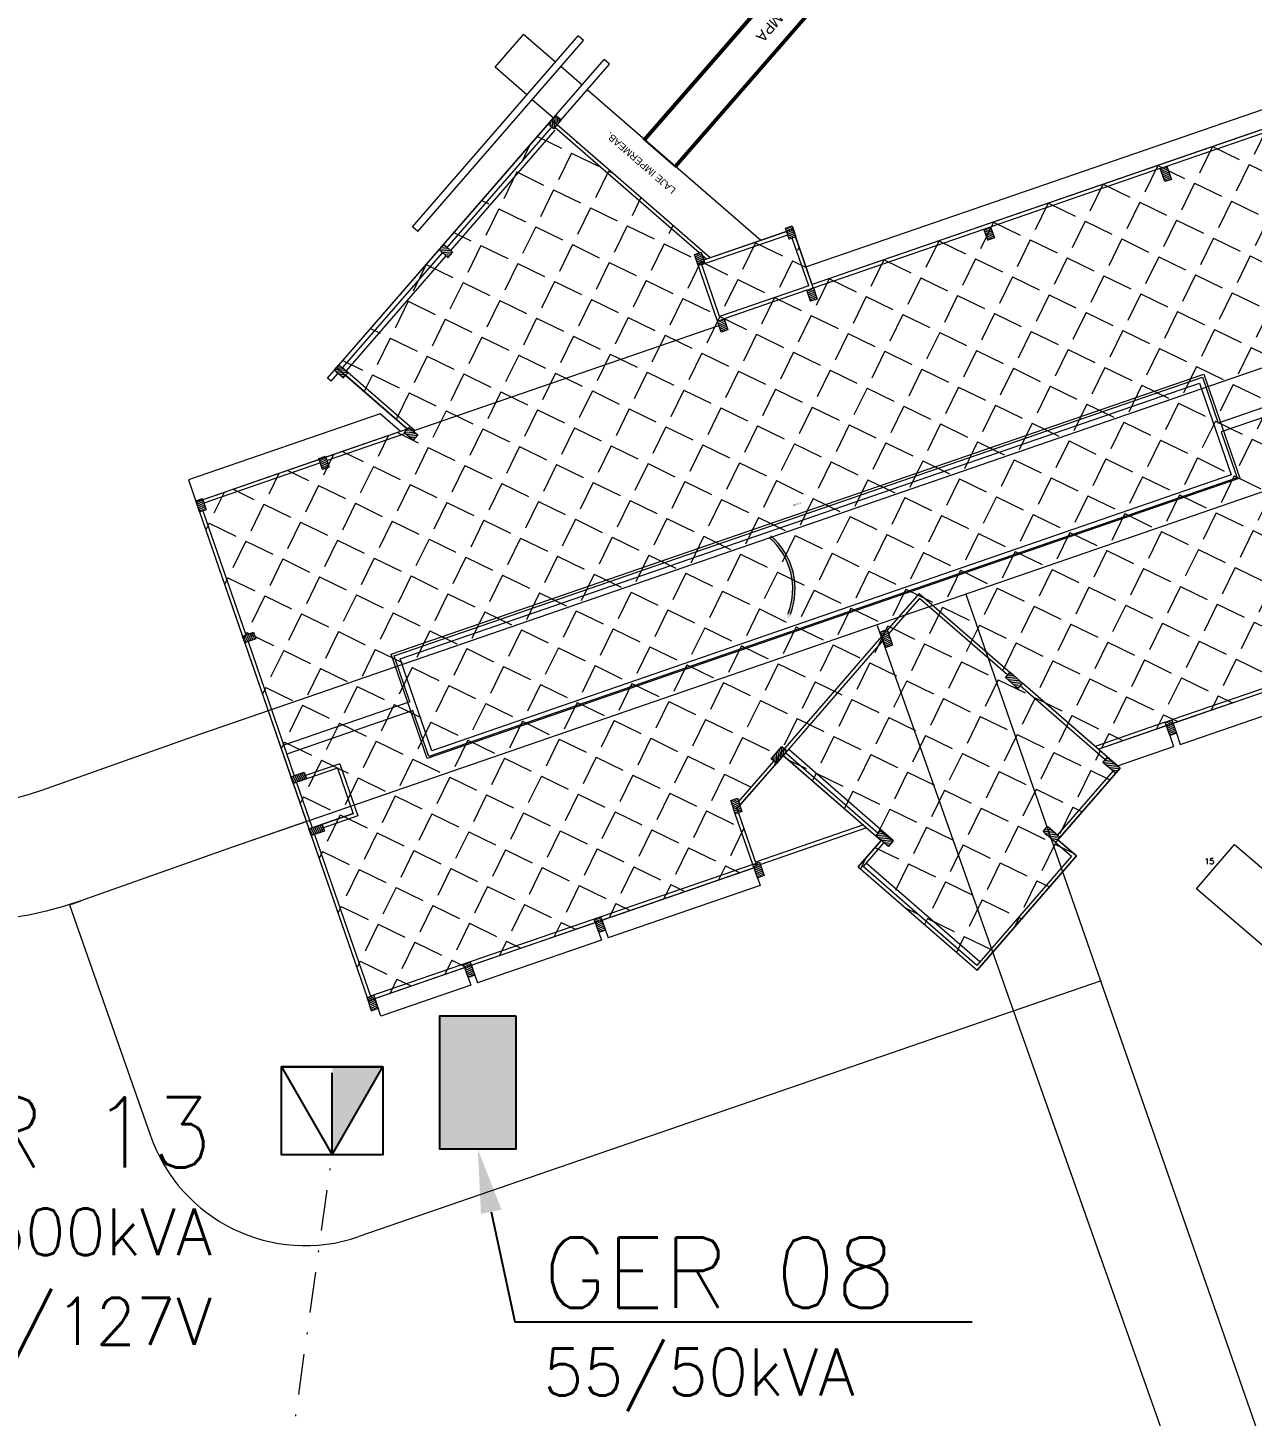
# Model space of a CAD drawing. Header units: millimetres. Extents: x 997 to 4249, y 599 to 1440.
# Drawn here: x 1740.1 to 1816.7, y 1199.7 to 1286.6 of the extents above; entities that cross this region are included whole.
import ezdxf
from ezdxf import colors
from ezdxf.entities.mleader import LeaderData, LeaderLine
from ezdxf.enums import TextEntityAlignment as Align
from ezdxf.math import Vec2, Vec3

# ---------------------------------------------------------------- set-up
doc = ezdxf.new("R2010")
doc.units = ezdxf.units.MM
doc.linetypes.add('DASHDOT', pattern=[25.4, 12.7, -6.35, 0, -6.35])
for name, color, linetype in [('BT', 5, 'Continuous'), ('cercas existentes', 18, 'Continuous'), ('POSTES', 1, 'Continuous'), ('taludes', 9, 'Continuous')]:
    doc.layers.add(name, color=color, linetype=linetype)
doc.styles.add('1mm', font='romans.shx', dxfattribs={"height": 2})
doc.styles.add('REGUA60', font='')
doc.styles.get('REGUA60').set_extended_font_data('Swis721 LtEx BT')
pattern_1 = [(4.027103898518793, (881.1920645802352, 1795.369617163243), (-0.007725120244686738, 0.109728403422876), [])]

# ---------------------------------------------------------------- blocks, each defined once
blk = doc.blocks.new('TRAFO PARTICULAR CABINE')
at = {"layer": 'BT'}
h = blk.add_hatch(color=256, dxfattribs=at)
h.dxf.hatch_style = 1
h.paths.add_polyline_path([(4076.905494579697, 1084.518799895261), (4074.739590444084, 1084.519285450872), (4074.739590444084, 1080.769285356639)])
blk.add_line((4074.739590444084, 1080.769285356639), (4074.739590444084, 1084.263279570306), dxfattribs=at)
blk.add_lwpolyline([(4072.575367669586, 1084.519770629552), (4076.905494579697, 1084.518799895261), (4076.905494579697, 1080.769285356639), (4072.575367669586, 1080.769285356639)], close=True, dxfattribs=at)
at = {"layer": 'POSTES', "color": 5}
blk.add_lwpolyline([(4076.905494579697, 1084.518799895261), (4072.575367669586, 1084.519770629552), (4074.739590444084, 1080.769285356639)], close=True, dxfattribs=at)
blk = doc.blocks.new('Gerador')
at = {"layer": 'BT'}
h = blk.add_hatch(color=256, dxfattribs=at)
h.dxf.hatch_style = 1
h.paths.add_polyline_path([(3791.269923153213, 1209.68226696222), (3795.826418818245, 1209.68226696222), (3795.826418818245, 1207.090902786629), (3791.269923153213, 1207.090902786629)])
blk.add_lwpolyline([(3791.269923153213, 1209.68226696222), (3795.826418818245, 1209.68226696222), (3795.826418818245, 1207.090902786629), (3791.269923153213, 1207.090902786629)], close=True, dxfattribs=at)
blk = doc.blocks.new('gtfoods1')
at = {"layer": 'taludes', "lineweight": 5}
h = blk.add_hatch(dxfattribs=at)
h.set_pattern_fill('ANGLE', color=256, scale=0.25, angle=-115.9728961013111)
h.set_pattern_definition([(244.0271038986889, (888.9692481767415, 584.5949289330752), (2.302492209445666, -1.121652495154565), [1.862666666666664, -0.6984999999999993]), (334.0271038986889, (888.9692481767415, 584.5949289330752), (1.121652495154565, 2.302492209445666), [1.862666666666666, -0.6984999999999998])])
h.paths.add_polyline_path([(-163.0706711881055, 564.7823573163269), (-138.7427346908753, 573.1720125619381), (-140.0162976922718, 576.8650319907638), (-139.8275816555049, 577.0111929838772), (-137.1028372747353, 580.1268099584922), (-130.9892276811299, 574.8174055988679), (-132.4317719458647, 573.1563619377107), (-124.9841288635212, 566.6884074429208), (-118.7730227154354, 573.8402978550725), (-119.9374682795426, 574.8515682445145), (-116.0382384859201, 579.3414068514812), (-117.4139868359498, 580.527377097017), (-81.54245963043263, 592.8979185287631), (-92.39938861865744, 624.3709529798152), (-135.3081665625816, 609.5735720431085), (-136.491738088306, 613.0455197864949), (-141.6800370249528, 611.2547589575565), (-151.2549580183784, 619.5701619101305), (-151.5990401343413, 619.8689822810738), (-165.0529214512326, 604.3836500549646), (-160.6066797530023, 600.5389029549701), (-173.8319842766277, 595.9780662607413)])
h = blk.add_hatch(dxfattribs=at)
h.set_pattern_fill('ANSI31', color=256, scale=0.6000000000130981, angle=49.16313329476347, style=0)
h.set_pattern_definition([(94.16313329476334, (-878.0900012611778, 1114.695693849584), (-0.1097097535125131, -0.007985611106978962), [])])
h.paths.add_polyline_path([(-150.9920487822108, 619.8743492709755), (-151.3249415439577, 620.1620685945968), (-151.804473749994, 619.6072473250197), (-151.4715809882471, 619.3195280013979)])
h = blk.add_hatch(dxfattribs=at)
h.set_pattern_fill('ANSI31', color=256, scale=0.6000000000130981, angle=109.0271038986889, style=0)
h.set_pattern_definition([(154.0271038986889, (1355.559051850946, 1133.23614532642), (-0.04817405133195638, -0.0988901450034043), [])])
h.paths.add_polyline_path([(-113.5387513701576, 616.8481892410409), (-113.1227910081643, 616.9916360160428), (-112.8358974581604, 616.1597152920549), (-113.251857820155, 616.0162685170535)])
h = blk.add_hatch(dxfattribs=at)
h.set_pattern_fill('ANSI31', color=256, scale=0.6000000000130981, angle=109.0271038986889, style=0)
h.set_pattern_definition([(154.0271038986889, (-929.5451673906309, 232.8590952193097), (-0.04817405133195638, -0.0988901450034043), [])])
h.paths.add_polyline_path([(-136.5629881421228, 613.2521274162405), (-136.9789485041163, 613.1086806412386), (-136.7398705457808, 612.4154133712486), (-136.3239101837862, 612.5588601462505)])
h = blk.add_hatch(dxfattribs=at)
h.set_pattern_fill('ANSI31', color=256, scale=0.6000000000130981, angle=109.0271038986889, style=0)
h.set_pattern_definition([(154.0271038986889, (-917.1279198495108, 232.7972642815732), (-0.04817405133195638, -0.0988901450034043), [])])
h.paths.add_polyline_path([(-124.145740601004, 613.1902964785036), (-124.5617009629973, 613.0468497035017), (-124.3226230046607, 612.3535824335122), (-123.9066626426675, 612.4970292085131)])
h = blk.add_hatch(dxfattribs=at)
h.set_pattern_fill('ANSI31', color=256, scale=0.6000000000130981, angle=-40.97289610133623, style=0)
h.set_pattern_definition([(4.027103898663798, (338.4655721425329, 1337.191740162998), (-0.007725120244964225, 0.1097284034228565), [])])
h.paths.add_polyline_path([(-158.3457961043184, 612.0836780543232), (-158.634304957272, 611.7514693220837), (-158.0806237368724, 611.2706212338276), (-157.79211488392, 611.602829966067)])
h = blk.add_hatch(dxfattribs=at)
h.set_pattern_fill('ANSI31', color=256, scale=0.6000000000130981, angle=109.0271038986889, style=0)
h.set_pattern_definition([(154.0271038986889, (-935.2285327700813, 231.2094337831202), (-0.04817405133195638, -0.0988901450034043), [])])
h.paths.add_polyline_path([(-142.2463535215745, 611.6024659800496), (-142.6623138835691, 611.4590192050478), (-142.4232359252339, 610.7657519350582), (-142.0072755632393, 610.9091987100596)])
h = blk.add_hatch(dxfattribs=at)
h.set_pattern_fill('ANSI31', color=256, scale=0.6000000000130981, angle=109.0271038986889, style=0)
h.set_pattern_definition([(154.0271038986889, (-928.2063308239503, 228.9767985073663), (-0.04817405133195638, -0.0988901450034043), [])])
h.paths.add_polyline_path([(-135.224151575442, 609.3698307042969), (-135.6401119374354, 609.2263839292946), (-135.4010339791002, 608.533116659305), (-134.9850736171068, 608.6765634343069)])
h = blk.add_hatch(dxfattribs=at)
h.set_pattern_fill('ANSI31', color=256, scale=0.6000000000130981, angle=109.0271038986889, style=0)
h.set_pattern_definition([(154.0271038986889, (-933.7940650200671, 227.0498301631806), (-0.04817405133195638, -0.0988901450034043), [])])
h.paths.add_polyline_path([(-140.8118857715604, 607.4428623601102), (-141.2278461335538, 607.2994155851084), (-140.9887681752186, 606.6061483151188), (-140.5728078132238, 606.7495950901198)])
h = blk.add_hatch(dxfattribs=at)
h.set_pattern_fill('ANSI31', color=256, scale=0.6000000000130981, angle=-40.97289610133623, style=0)
h.set_pattern_definition([(4.027103898663798, (331.9027012220959, 1329.657816529759), (-0.007725120244964225, 0.1097284034228565), [])])
h.paths.add_polyline_path([(-164.9086670247552, 604.5497544210843), (-165.1971758777088, 604.2175456888449), (-164.6434946573106, 603.7366976005892), (-164.3549858043571, 604.0689063328282)])
h = blk.add_hatch(dxfattribs=at)
h.set_pattern_fill('ANSI31', color=256, scale=0.6000000000130981, angle=319.4299263239163, style=0)
h.set_pattern_definition([(4.42992632391644, (985.4758998434913, 1049.020095131804), (-0.008496377025379021, 0.1096713799401234), [])])
h.paths.add_polyline_path([(-159.9677857170484, 600.172125636775), (-160.2539518396395, 599.8378967477038), (-160.8109999880928, 600.314840285354), (-160.5248338655017, 600.6490691744261)])
h = blk.add_hatch(dxfattribs=at)
h.set_pattern_fill('ANSI31', color=256, scale=0.6000000000130981, angle=109.0271038986889, style=0)
h.set_pattern_definition([(154.0271038986889, (-958.7239560489029, 218.4525867814248), (-0.04817405133195638, -0.0988901450034043), [])])
h.paths.add_polyline_path([(-165.9186592040542, 598.0089049333628), (-165.5026988420609, 598.1523517083642), (-165.7417768003961, 598.8456189783537), (-166.1577371623907, 598.7021722033523)])
h = blk.add_hatch(dxfattribs=at)
h.set_pattern_fill('ANSI31', color=256, scale=0.6000000000130981, angle=109.0271038986889, style=0)
h.set_pattern_definition([(154.0271038986889, (-966.419222745792, 215.7988214438969), (-0.04817405133195638, -0.0988901450034043), [])])
h.paths.add_polyline_path([(-173.6139259009433, 595.3551395958348), (-173.1979655389484, 595.4985863708362), (-173.437043497285, 596.1918536408257), (-173.8530038592785, 596.0484068658243)])
h = blk.add_hatch(color=256, dxfattribs=at)
h.dxf.hatch_style = 1
edge = h.paths.add_edge_path()
edge.add_line((-136.8050524826763, 589.0076081819807), (-136.9028816303155, 589.0429744202579))
edge.add_line((-136.9028816303157, 589.0429744202575), (-136.8421491993472, 588.7075314320741))
edge.add_line((-136.8421491993486, 588.7075314320741), (-136.5719531323161, 588.9153883825311))
edge.add_line((-136.5719531323148, 588.9153883825311), (-136.668204214094, 588.9548477564999))
edge.add_arc((-140.7900952517666, 590.5439999407845), 4.41762270811585, -21.08362599816953, 48.86387045255545)
edge.add_line((-137.8839608423527, 593.871126807268), (-137.9847765931697, 593.7644428810827))
edge.add_arc((-140.7900952517666, 590.5439999407845), 4.270956041449463, -21.083625998166724, 48.94097038987309, ccw=False)
h = blk.add_hatch(dxfattribs=at)
h.set_pattern_fill('ANSI31', color=256, scale=0.6000000000130981, angle=-70.97289610131114, style=0)
h.set_pattern_definition([(334.0271038986889, (1355.437486236093, 1133.588655706378), (0.04817405133195638, 0.0988901450034043), [])])
h.paths.add_polyline_path([(-130.2807663481954, 587.0274278029347), (-130.6967267101888, 586.8839810279333), (-131.0314358518599, 587.854555205919), (-130.6154754898666, 587.9980019809204)])
h = blk.add_hatch(dxfattribs=at)
h.set_pattern_fill('ANSI31', color=256, scale=0.6000000000130981, angle=19.02710389868886, style=0)
h.set_pattern_definition([(64.02710389868889, (-550.492570919519, 1380.395843016798), (-0.0988901450034043, 0.04817405133195638), [])])
h.paths.add_polyline_path([(-170.9362527675803, 587.5905461719485), (-170.7928059925798, 587.1745858099544), (-170.0995387225908, 587.4136637682905), (-170.2429854975915, 587.8296241302837)])
h = blk.add_hatch(dxfattribs=at)
h.set_pattern_fill('ANSI31', color=256, scale=0.6000000000130981, angle=-40.97289610149233, style=0)
h.set_pattern_definition([(4.02710389850767, (883.0250328276929, 1799.126441216162), (-0.007725120244665366, 0.1097284034228775), [])])
h.paths.add_polyline_path([(-122.1472942185956, 584.6535107985055), (-122.4358030715505, 584.3213020662674), (-123.2109567801062, 584.9944893898278), (-122.9224479271513, 585.3266981220659)])
h = blk.add_hatch(dxfattribs=at)
h.set_pattern_fill('ANSI31', color=256, scale=0.6000000000130981, angle=-70.97289610131114, style=0)
h.set_pattern_definition([(334.0271038986889, (680.0180971161144, 961.8340843703982), (0.04817405133195638, 0.0988901450034043), [])])
h.paths.add_polyline_path([(-112.5242139745653, 581.5151722214705), (-112.9401743365586, 581.3717254464691), (-113.2270678865611, 582.2036461704565), (-112.8111075245679, 582.3470929454584)])
h = blk.add_hatch(dxfattribs=at)
h.set_pattern_fill('ANSI31', color=256, scale=0.6000000000130981, angle=-130.972896101356, style=0)
h.set_pattern_definition([(274.0271038986439, (1088.317645385526, -435.9260412605681), (0.1097284034228591, 0.007725120244926356), [])])
h.paths.add_polyline_path([(-137.5325496569931, 579.6320098708156), (-137.8647583892309, 579.9205187237694), (-137.191571065674, 580.6956724323263), (-136.8593623334334, 580.407163579373)])
h = blk.add_hatch(dxfattribs=at)
h.set_pattern_fill('ANSI31', color=256, scale=0.6000000000130981, angle=-40.97289610148124, style=0)
h.set_pattern_definition(pattern_1)
h.paths.add_polyline_path([(-116.0534791378127, 579.3546426956023), (-116.3419879907663, 579.0224339633637), (-117.1171416993236, 579.695621286924), (-116.8286328463698, 580.0278300191626)])
h = blk.add_hatch(dxfattribs=at)
h.set_pattern_fill('ANSI31', color=256, scale=0.6000000000130981, angle=-40.97289610148124, style=0)
h.set_pattern_definition(pattern_1)
h.paths.add_polyline_path([(-116.0534791378127, 579.3546426956023), (-116.3419879907663, 579.0224339633637), (-117.1171416993236, 579.695621286924), (-116.8286328463698, 580.0278300191626)])
h = blk.add_hatch(dxfattribs=at)
h.set_pattern_fill('ANSI31', color=256, scale=0.6000000000130981, angle=19.02710389868886, style=0)
h.set_pattern_definition([(64.02710389868889, (-547.386954121655, 1371.61525648376), (-0.0988901450034043, 0.04817405133195638), [])])
h.paths.add_polyline_path([(-167.0680419727287, 579.0729453930799), (-166.9245951977266, 578.6569850310857), (-167.7565159217147, 578.3700914810825), (-167.8999626967166, 578.7860518430766)])
h = blk.add_hatch(dxfattribs=at)
h.set_pattern_fill('ANSI31', color=256, scale=0.6000000000130981, angle=-70.97289610131114, style=0)
h.set_pattern_definition([(334.0271038986889, (985.4758998434913, 1049.020095131804), (0.04817405133195638, 0.0988901450034043), [])])
h.paths.add_polyline_path([(-139.6956270173694, 576.6285569919191), (-140.1115873793642, 576.4851102169182), (-140.3984809293668, 577.3170309409061), (-139.9825205673733, 577.4604777159075)])
h = blk.add_hatch(dxfattribs=at)
h.set_pattern_fill('ANSI31', color=256, scale=0.6000000000130981, angle=19.02710389868886, style=0)
h.set_pattern_definition([(64.02710389868889, (-546.2632877174774, 1368.356900314807), (-0.0988901450034043, 0.04817405133195638), [])])
h.paths.add_polyline_path([(-165.9443755685506, 575.8145892241273), (-165.8009287935488, 575.3986288621331), (-166.6328495175369, 575.1117353121308), (-166.7762962925374, 575.5276956741241)])
h = blk.add_hatch(dxfattribs=at)
h.set_pattern_fill('ANSI31', color=256, scale=0.6000000000130981, angle=-40.97289610148124, style=0)
h.set_pattern_definition([(4.027103898518793, (866.9954230274702, 1790.784128263914), (-0.007725120244686738, 0.109728403422876), [])])
h.paths.add_polyline_path([(-130.2501206905772, 574.7691537962733), (-130.5386295435324, 574.4369450640347), (-131.3137832520881, 575.1101323875951), (-131.0252743991332, 575.4423411198331)])
h = blk.add_hatch(dxfattribs=at)
h.set_pattern_fill('ANSI31', color=256, scale=0.6000000000130981, angle=-40.97289610148124, style=0)
h.set_pattern_definition([(4.027103898518793, (877.4428198237952, 1791.03586191372), (-0.007725120244686738, 0.109728403422876), [])])
h.paths.add_polyline_path([(-119.8027238942527, 575.0208874460786), (-120.0912327472076, 574.688678713841), (-120.8663864557636, 575.3618660374004), (-120.5778776028098, 575.694074769639)])
h = blk.add_hatch(dxfattribs=at)
h.set_pattern_fill('ANSI31', color=256, scale=0.6000000000130981, angle=-70.97289610131114, style=0)
h.set_pattern_definition([(334.0271038986889, (654.228554672492, 952.9403843203054), (0.04817405133195638, 0.0988901450034043), [])])
h.paths.add_polyline_path([(-138.3137564181889, 572.6214721713782), (-138.7297167801823, 572.4780253963763), (-139.016610330186, 573.3099461203642), (-138.6006499681914, 573.4533928953656)])
h = blk.add_hatch(dxfattribs=at)
h.set_pattern_fill('ANSI31', color=256, scale=0.6000000000130981, angle=-70.97289610131114, style=0)
h.set_pattern_definition([(334.0271038986889, (644.314832711636, 949.5215695161032), (0.04817405133195638, 0.0988901450034043), [])])
h.paths.add_polyline_path([(-148.2274783790438, 569.202657367176), (-148.6434387410384, 569.0592105921742), (-148.9303322910409, 569.891131316162), (-148.5143719290477, 570.0345780911639)])
h = blk.add_hatch(dxfattribs=at)
h.set_pattern_fill('ANSI31', color=256, scale=0.6000000000130981, angle=-70.97289610131114, style=0)
h.set_pattern_definition([(334.0271038986889, (636.1342789257551, 946.7004496077402), (0.04817405133195638, 0.0988901450034043), [])])
h.paths.add_polyline_path([(-156.4080321649249, 566.381537458813), (-156.8239925269195, 566.2380906838121), (-157.110886076922, 567.0700114077995), (-156.6949257149274, 567.2134581828013)])
h = blk.add_hatch(dxfattribs=at)
h.set_pattern_fill('ANSI31', color=256, scale=0.6000000000130981, angle=-70.97289610131114, style=0)
h.set_pattern_definition([(334.0271038986889, (630.1028536768436, 944.6204713702191), (0.04817405133195638, 0.0988901450034043), [])])
h.paths.add_polyline_path([(-162.4394574138364, 564.3015592212919), (-162.855417775831, 564.1581124462896), (-163.1423113258336, 564.9900331702779), (-162.726350963839, 565.1334799452798)])
for p, q in [((-134.1861380542427, 632.1390217783933), (-145.8735579420816, 618.6725142501364)), ((-134.1788547409235, 632.0355688474406), (-145.7893717804609, 618.6576705031284)), ((-134.1715714277111, 631.9321159165765), (-145.7340257363123, 618.6095965296722)), ((-134.5515071474902, 627.7869386392886), (-143.9076262894441, 617.0231727865175)), ((-134.5442238109447, 627.6834856881637), (-143.8522832143922, 616.9751013920409)), ((-134.536940473947, 627.5800327366451), (-143.8258062310629, 616.8938223325395)), ((-135.6935836165414, 610.6817977053729), (-92.7790196332071, 625.4811785307579)), ((-160.307310655525, 613.1968698307551), (-149.9419643743227, 625.1322351134809)), ((-159.9751019232924, 612.9083609778086), (-149.60975564209, 624.843726260533)), ((-155.1359265340639, 623.1777731321968), (-153.3567886075575, 625.2263936476274)), ((-151.3635362141663, 623.4953405299448), (-153.3567886075587, 625.2263936476284)), ((-149.60975564209, 624.843726260533), (-149.9419643743227, 625.1322351134809)), ((-164.9055072361155, 604.5470102819099), (-148.3080330970938, 623.6584718043314)), ((-151.3608765590452, 623.4984030378951), (-152.0826974223671, 624.1227639345375)), ((-147.9758243648625, 623.3699629513844), (-148.3080330970938, 623.6584718043314)), ((-92.60447647692922, 624.3002315596209), (-135.3081665625816, 609.5735720431085)), ((-153.1426741406726, 621.4467200145145), (-155.1359265340639, 623.1777731321968)), ((-149.6969694178604, 622.0591559789791), (-151.0280951308087, 623.210553626112)), ((-151.0026215263383, 619.883487297207), (-147.9758243648625, 623.3699629513844)), ((-153.8631164501155, 622.0743408894573), (-153.1404660999251, 621.4492625029338)), ((-152.8076846716885, 621.1614130911507), (-151.4765589587403, 620.0100154440183)), ((-138.5201422113696, 612.3435652275089), (-149.3681313276411, 621.7662068785785)), ((-113.123423388836, 616.9934697644362), (-103.1403747009811, 620.4361923644719)), ((-158.1325566697406, 611.8984888684167), (-151.5950384662017, 619.4262323402572)), ((-157.9110841815855, 611.7061496331189), (-151.3735659780468, 619.2338931049594)), ((-142.3677309115828, 611.5606081571759), (-151.3988180849619, 619.4037150609338)), ((-141.6800370249528, 611.2547589575565), (-151.2549580183784, 619.5701619101305)), ((-143.8258062310629, 616.8938223325395), (-145.8735579420816, 618.6725142501364)), ((-124.1463729816744, 613.192130226897), (-113.5393837508307, 616.8500229894348)), ((-159.9751019232924, 612.9083609778086), (-160.307310655525, 613.1968698307551)), ((-142.2136816293753, 610.8380169696529), (-136.8354928894669, 612.6926911747905)), ((-142.0789982156098, 611.1171767593578), (-136.9072152071089, 612.9006717247275)), ((-135.5161467435742, 609.5018486556087), (-136.5441819644202, 612.48289791657)), ((-135.2364431750818, 609.3655918621157), (-136.3362017834274, 612.5546213040693)), ((-135.2247839561137, 609.3716644526899), (-124.562333343669, 613.0486834518947)), ((-164.675819654193, 604.3641304647813), (-158.4210655226941, 611.5662801361773)), ((-164.4543471660393, 604.171791229483), (-158.199593034539, 611.3739409008799)), ((-141.9201929900678, 611.1719409131833), (-142.1738536456642, 611.3922341736657)), ((-141.2262723876636, 607.2999583021397), (-142.4933855668155, 610.9742748330054)), ((-141.0900155941706, 607.5796618706313), (-142.2136816293753, 610.8380169696529)), ((-135.5161467435742, 609.5018486556087), (-141.0900155941706, 607.5796618706313)), ((-135.6401119374354, 609.2263839292955), (-140.8118857715604, 607.4428623601102)), ((-87.23565875426243, 608.7379306032071), (-109.9073322308204, 600.9194489851279)), ((-87.04439638759732, 608.1833167872273), (-109.7160698641565, 600.3648351691481)), ((-160.2645595337251, 600.4262227994727), (-141.1330660153826, 607.0238491526497)), ((-165.6196501841116, 603.7246974795012), (-165.1940160890679, 604.2148015496705)), ((-165.3957085627344, 603.5352013722718), (-165.6196501841116, 603.7246974795012)), ((-165.3957085627344, 603.5352013722718), (-164.9725436009142, 604.0224623143727)), ((-160.1747609327924, 600.4551564891913), (-164.675819654193, 604.3641304647813)), ((-160.61384961516, 600.5451028668531), (-164.4910251370629, 603.9122613848822)), ((-161.6387079398962, 586.4528644225343), (-110.8083517053476, 603.9820603273342)), ((-161.4522388942339, 586.3620265602053), (-110.8991895676754, 603.7955912816728)), ((-110.8991895676754, 603.7955912816728), (-109.9073322308204, 600.9194489851279)), ((-110.8083517053476, 603.9820603273342), (-108.56101889704, 597.465347989571)), ((-161.0793008029118, 586.1803508355479), (-111.0808652923336, 603.422653190351)), ((-111.0808652923336, 603.422653190351), (-109.0965182381894, 597.6685348495603)), ((-160.6243860226164, 600.5327968268257), (-165.7178635006617, 598.7762762913935)), ((-160.7451303571424, 600.2584428358764), (-165.6461401131619, 598.5682961104008)), ((-160.1747609327924, 600.4551564891913), (-160.2270391560328, 600.394097925312)), ((-109.7160698641565, 600.3648351691481), (-108.7235801468673, 597.4868591249028)), ((-166.1338238626549, 598.6328295163921), (-173.4131301975492, 596.1225109538659)), ((-166.0621004751554, 598.4248493353998), (-173.3414068100508, 595.9145307728731)), ((-108.7235801468673, 597.4868591249028), (-159.2766294734258, 580.0532944034348)), ((-109.0965182381894, 597.6685348495603), (-159.0949537487688, 580.4262324947576)), ((-174.3101442994746, 597.3646127076181), (-173.8080819846978, 595.9087554937078)), ((-108.56101889704, 597.465347989571), (-159.3913751315872, 579.9361520847715)), ((-173.8080819846978, 595.9087554937078), (-173.8080819846978, 595.9087554937078)), ((-173.6139258991518, 595.3551395964523), (-170.9362527657902, 587.5905461725652)), ((-173.4059457181604, 595.4268629839517), (-170.7282725847988, 587.6622695600649)), ((-81.82022680762157, 593.0345100637433), (-112.8111075245679, 582.3470929454584)), ((-128.6182504526685, 590.2538982562992), (-130.6046529322123, 587.9666192258946)), ((-128.5956926099466, 589.944354591501), (-130.5218338980524, 587.7264643989306)), ((-128.6182504526685, 590.2538982562992), (-122.9305412535546, 585.3173789151301)), ((-123.0751044150948, 585.1509190504435), (-128.5956926099466, 589.944354591501)), ((-125.6977129877096, 590.2151662829265, 12.07110666666667), (-104.5470875328269, 529.489844137082, 12.07110666666667)), ((-131.2292348400242, 588.2606730533385, 12.07110666666667), (-84.79035991057935, 456.8313861490778, 12.07110666666667)), ((-170.7928059907897, 587.1745858105719), (-167.8999626949264, 578.7860518436942)), ((-170.5848258097969, 587.2463091980708), (-167.6919825139339, 578.857775231193)), ((-130.9377942600458, 587.5830176239247), (-137.2797535195941, 580.2804540319912)), ((-130.8549752258859, 587.3428627969593), (-136.8701742121773, 580.4165532263983)), ((-159.3913751315872, 579.9361520847715), (-161.6387079398962, 586.4528644225343)), ((-160.4603815573789, 583.4858842636609), (-161.4522388942339, 586.3620265602053)), ((-159.0949537487688, 580.4262324947576), (-161.0793008029118, 586.1803508355479)), ((-112.7394867799765, 582.1394104036508), (-102.7564380921228, 585.5821330036865)), ((-122.6004829877988, 584.4643194199093), (-122.4343786216828, 584.3200649934352)), ((-122.2977788631779, 584.4773552537963), (-122.4343786216828, 584.3200649934352)), ((-122.1549488865694, 584.6446966927438), (-122.2992033130442, 584.4785923266281)), ((-116.9772475516625, 579.8567049312082), (-122.2992033130442, 584.4785923266281)), ((-116.9772475516625, 579.8567049312082), (-122.2977788631779, 584.4773552537963)), ((-116.0425987647498, 579.3363861296548), (-122.1549488865694, 584.6446966927438)), ((-117.6055131519593, 580.6937093826555), (-122.153524436703, 584.6434596199119)), ((-112.2851374133838, 580.8219090027269), (-102.3020887252833, 584.2646316020459)), ((-160.4603815573789, 583.4858842636609), (-168.3497630896918, 580.7651770978582)), ((-160.2691191907149, 582.9312704476811), (-168.1585007230267, 580.2105632818784)), ((-159.2766294734258, 580.0532944034348), (-160.2691191907149, 582.9312704476811)), ((-113.2270678865611, 582.2036461704565), (-117.6055131519593, 580.6937093826555)), ((-117.4139868359498, 580.527377097017), (-113.1554471419711, 581.9959636286494)), ((-112.9401743365586, 581.3717254464691), (-112.7010977748635, 580.6784622262317)), ((-112.5242139745653, 581.5151722214705), (-112.2851374128688, 580.821909001233)), ((-137.2797535195941, 580.2804540319912), (-130.9892276811299, 574.8174055988679)), ((-136.9585828482579, 580.292914324612), (-131.174907429215, 575.2700434634012)), ((-136.9585828482604, 580.2929143246079), (-131.174907429215, 575.2700434633989)), ((-136.7662436129635, 580.514386812763), (-130.2074144853593, 574.818328627995)), ((-117.6055131525382, 580.6937093826405), (-117.3866715057584, 580.7691784208832)), ((-117.4137123515577, 580.5271387187281), (-117.3149481182588, 580.5611982398914)), ((-116.1989776810958, 579.472194425472), (-112.7010977753891, 580.6784622277551)), ((-164.8471900466652, 579.6061068839003), (-166.9963185853596, 578.8649652124645)), ((-164.9834468401584, 579.3264033154087), (-166.9245951978601, 578.6569850314727)), ((-164.9834468401584, 579.3264033154087), (-164.0032272110025, 576.4840075085121)), ((-164.8471900466652, 579.6061068839003), (-163.7235236425115, 576.3477507150192)), ((-137.7094659018505, 579.7856539443142), (-139.9104006896648, 577.2513478108417)), ((-137.5433615357356, 579.6413995178405), (-139.8275816555049, 577.0111929838772)), ((-116.0425987647498, 579.3363861296548), (-119.9374682795426, 574.8515682445145)), ((-116.832993125189, 580.0228092973234), (-116.9772475516625, 579.8567049312082)), ((-167.5485357389318, 578.4418148691989), (-166.5683161097559, 575.5994190622405)), ((-116.4928517050018, 579.1534525457269), (-119.9618154520672, 575.1590515531761)), ((-167.7565159199246, 578.3700914817), (-166.7762962907473, 575.5276956747416)), ((-140.2704711397218, 576.9458340392052), (-140.2753892296403, 576.9401683458304)), ((-166.9365832168924, 575.9902827996461), (-171.6228580587083, 574.373805111919)), ((-164.0035764859276, 576.4870695025829), (-166.5670363730771, 575.6030428326017)), ((-164.0032272110025, 576.4840075085121), (-165.9443755687041, 575.8145892245752)), ((-163.7235236425115, 576.3477507150192), (-165.8726521812046, 575.6066090435829)), ((-139.0223356164579, 573.3079717162459), (-140.1173126656374, 576.4831358127999)), ((-138.8143554354667, 573.3796951037452), (-139.9093324846433, 576.5548592002988)), ((-132.0888258365799, 575.7812902202331), (-138.840121504192, 573.4530597466414)), ((-166.6328495157454, 575.1117353127474), (-163.1423113240435, 564.9900331708955)), ((-166.424869334754, 575.1834587002472), (-162.9343311430509, 565.0617565583943)), ((-138.5526871709885, 573.3143125815236), (-131.8931137914324, 575.6109119969192)), ((-120.8638892228778, 575.3647415213336), (-120.7196347964032, 575.5308458874492)), ((-120.7469224022523, 575.2581166963896), (-120.5808180361362, 575.1138622699154)), ((-171.6228580587083, 574.373805111919), (-181.0470809081419, 571.0261792804044)), ((-132.4302514505791, 573.155041453605), (-130.9892276811299, 574.8174055988679)), ((-130.8210293781199, 574.6759420097205), (-132.1237970653103, 573.1802822013997)), ((-130.2074144853593, 574.8183286279955), (-130.2501206905772, 574.7691537962733)), ((-120.0887355143193, 574.691554197776), (-119.0833815080239, 573.8184479154306)), ((-119.9374682795426, 574.8515682445145), (-118.7730227154354, 573.8402978550725)), ((-139.0223356164579, 573.3079717162459), (-162.9339043146724, 565.0619037530796)), ((-125.0059788041003, 566.9987662344306), (-132.1211070219456, 573.1779460136913)), ((-124.8136395688034, 567.2202387225848), (-131.9287677866473, 573.3994185018464)), ((-119.0833815080239, 573.8184479154306), (-125.0059788041003, 566.9987662344306)), ((-118.7730227154354, 573.8402978550725), (-124.9841288635212, 566.6884074429208)), ((-148.442751184456, 569.8268955493563), (-138.9449895855946, 573.1022635785571)), ((-138.737078530316, 572.4794457165217), (-138.5290983493235, 572.5511691040215)), ((-138.729716780173, 572.4780253963795), (-138.5623636065391, 571.9927423589261)), ((-132.4302514505791, 573.155041453605), (-124.9841288635212, 566.6884074429208)), ((-138.5623636065391, 571.9927423589261), (-148.0601252051856, 568.7173743297999)), ((-181.7440933770886, 570.7916341695504), (-176.7071133602519, 556.389672746338)), ((-156.623304970336, 567.0057756409933), (-148.8587115464495, 569.6834487743549)), ((-148.6434387408024, 569.0592105922556), (-148.476085566919, 568.5739275540768)), ((-148.2274783788196, 569.2026573672533), (-148.0601252049348, 568.717374329075)), ((-148.4760855671698, 568.5739275548021), (-156.2406789908787, 565.8962544215019)), ((-162.6547302192489, 564.9257974034722), (-157.0392653323306, 566.8623288659924)), ((-156.8239925264979, 566.2380906839567), (-156.6566393526134, 565.7528076457784)), ((-156.4080321645126, 566.3815374589553), (-156.2406789906292, 565.8962544207766)), ((-117.2353294955008, 566.0389149152516), (-163.654280163978, 550.0310223833176)), ((-156.6566393528642, 565.7528076465032), (-162.2721042396556, 563.8162761840263)), ((-117.2726443117742, 566.0260466457166), (-104.5470875341928, 529.489844137082)), ((-162.2721042396556, 563.8162761840263), (-162.6307211763321, 564.8561770866168)), ((-120.7901639872482, 558.7164681089403), (-84.79035991194382, 456.8313861490778))]:
    blk.add_line(p, q, dxfattribs=at)
at = {"layer": 'taludes', "lineweight": 5, "elevation": 12.07110666666667}
for points in [[(-11.73663769778977, 636.4992269803079), (-21.88086578329262, 633.0776052652791, -0.0002478656285297583), (-21.92909948942429, 633.0613627893472), (-102.5402122776197, 605.96043033565), (-174.0458765758065, 581.295357376237), (-183.5017294627166, 577.9364960781231, -0.4142135623694747), (-202.2316601713969, 586.847832558949), (-204.7967432043674, 594.069044043893)], [(-11.73659267231687, 628.7599882990362), (-19.5370862275845, 626.1289021381731, -0.0002478656329412549), (-19.59221046199264, 626.1103393061949), (-100.1760880351549, 599.0185631552331), (-171.6228580573436, 574.373805111919), (-181.0470809067772, 571.0261792804044, -0.4142135622975843), (-209.1419769677493, 584.3931839961801), (-210.7413315692766, 588.8956806707129)]]:
    blk.add_lwpolyline(points, format="xyb", dxfattribs=at)
at = {"layer": 'taludes', "lineweight": 5}
for points in [[(-163.1423113258336, 564.9900331702779), (-163.0706905812435, 564.7823506284708), (-138.7427346908753, 573.1720125619381), (-140.0162976922718, 576.8650319907638), (-139.8275816555049, 577.0111929838772), (-137.1028372747353, 580.1268099584922), (-130.9892276811299, 574.8174055988679), (-132.4317719458647, 573.1563619377107), (-124.9841288635212, 566.6884074429208), (-118.7730227154354, 573.8402978550725), (-119.9374682795426, 574.8515682445145), (-116.0382384859201, 579.3414068514812), (-117.4139868359498, 580.527377097017), (-81.54245963043263, 592.8979185287631), (-92.39938861865744, 624.3709529798152), (-135.3081665625816, 609.5735720431085), (-136.491738088306, 613.0455197864949), (-141.6800370249528, 611.2547589575565), (-151.2549580183784, 619.5701619101305), (-151.5990401343413, 619.8689822810738), (-165.0529214512326, 604.3836500549646), (-160.61384961516, 600.5451028668531), (-160.6243860226164, 600.5327968268257), (-173.8319842766277, 595.9780662607413)], [(-151.3249415439577, 620.1620685945968), (-150.9920487822108, 619.8743492709755), (-151.4715809882471, 619.3195280013979), (-151.804473749994, 619.6072473250197)], [(-113.5387513701576, 616.8481892410409), (-113.1227910081643, 616.9916360160428), (-112.8358974581604, 616.1597152920549), (-113.251857820155, 616.0162685170535)], [(-136.9789485041163, 613.1086806412386), (-136.5629881421228, 613.25212741624), (-136.3239101837862, 612.5588601462505), (-136.7398705457808, 612.4154133712486)], [(-124.5617009629973, 613.0468497035017), (-124.145740601004, 613.1902964785036), (-123.9066626426675, 612.4970292085131), (-124.3226230046607, 612.3535824335122)], [(-157.79211488392, 611.602829966067), (-158.0806237368724, 611.2706212338276), (-158.634304957272, 611.7514693220837), (-158.3457961043184, 612.0836780543232)], [(-142.6623138835691, 611.4590192050478), (-142.2463535215745, 611.6024659800496), (-142.0072755632393, 610.9091987100596), (-142.4232359252339, 610.7657519350582)], [(-135.6401119374354, 609.2263839292955), (-135.224151575442, 609.3698307042969), (-134.9850736171068, 608.6765634343069), (-135.4010339791002, 608.533116659305)], [(-141.2278461335538, 607.2994155851084), (-140.8118857715604, 607.4428623601102), (-140.5728078132238, 606.7495950901198), (-140.9887681752186, 606.6061483151188)], [(-164.3549858043571, 604.0689063328282), (-164.6434946573106, 603.7366976005892), (-165.1971758777088, 604.2175456888449), (-164.9086670247552, 604.5497544210843)], [(-159.9677857170484, 600.172125636775), (-160.2539518396395, 599.8378967477038), (-160.8109999880928, 600.314840285354), (-160.5248338655017, 600.6490691744261)], [(-166.1577371623907, 598.7021722033523), (-165.7417768003961, 598.8456189783542), (-165.5026988420609, 598.1523517083642), (-165.9186592040542, 598.0089049333628)], [(-173.8530038592785, 596.0484068658252), (-173.437043497285, 596.1918536408266), (-173.1979655389484, 595.4985863708362), (-173.6139259009433, 595.3551395958348)], [(-130.2807663481954, 587.0274278029347), (-130.6967267101888, 586.8839810279333), (-131.0314358518599, 587.854555205919), (-130.6154754898666, 587.9980019809204)], [(-170.2429854975915, 587.8296241302842), (-170.0995387225894, 587.4136637682905), (-170.7928059925798, 587.1745858099544), (-170.9362527675817, 587.5905461719485)], [(-122.1472942185956, 584.6535107985055), (-122.4358030715505, 584.3213020662674), (-123.2109567801062, 584.9944893898278), (-122.9224479271513, 585.3266981220659)], [(-112.5242139745653, 581.5151722214705), (-112.9401743365586, 581.3717254464691), (-113.2270678865611, 582.2036461704565), (-112.8111075245679, 582.3470929454584)], [(-137.5325496569931, 579.6320098708156), (-137.8647583892309, 579.9205187237694), (-137.191571065674, 580.6956724323263), (-136.8593623334334, 580.407163579373)], [(-116.0534791378127, 579.3546426956023), (-116.3419879907663, 579.0224339633637), (-117.1171416993236, 579.695621286924), (-116.8286328463698, 580.0278300191626)], [(-116.0534791378127, 579.3546426956023), (-116.3419879907663, 579.0224339633637), (-117.1171416993236, 579.695621286924), (-116.8286328463698, 580.0278300191626)], [(-167.0680419727287, 579.0729453930799), (-166.9245951977266, 578.6569850310857), (-167.7565159217147, 578.3700914810825), (-167.8999626967166, 578.7860518430766)], [(-139.6956270173694, 576.6285569919191), (-140.1115873793642, 576.4851102169182), (-140.3984809293668, 577.3170309409061), (-139.9825205673733, 577.4604777159075)], [(-165.9443755685506, 575.8145892241273), (-165.8009287935488, 575.3986288621331), (-166.6328495175369, 575.1117353121308), (-166.7762962925374, 575.5276956741241)], [(-130.2501206905772, 574.7691537962733), (-130.5386295435324, 574.4369450640347), (-131.3137832520881, 575.1101323875951), (-131.0252743991332, 575.4423411198331)], [(-119.8027238942527, 575.0208874460786), (-120.0912327472076, 574.688678713841), (-120.8663864557636, 575.3618660374004), (-120.5778776028098, 575.694074769639)], [(-108.8864025330033, 574.5680535661918), (-103.3135370575362, 569.8014039915297), (-105.6968618400865, 567.0149712524308), (-111.2697273196502, 571.7816208270929)], [(-138.3137564181889, 572.6214721713782), (-138.7297167801823, 572.4780253963763), (-139.016610330186, 573.3099461203642), (-138.6006499681914, 573.4533928953656)], [(-148.2274783790438, 569.202657367176), (-148.6434387410384, 569.0592105921742), (-148.9303322910409, 569.891131316162), (-148.5143719290477, 570.0345780911639)], [(-156.4080321649249, 566.381537458813), (-156.8239925269195, 566.2380906838121), (-157.110886076922, 567.0700114077995), (-156.6949257149274, 567.2134581828013)], [(-162.4394574138364, 564.3015592212919), (-162.855417775831, 564.1581124462896), (-163.1423113258336, 564.9900331702779), (-162.726350963839, 565.1334799452798)]]:
    blk.add_lwpolyline(points, close=True, dxfattribs=at)
blk.add_lwpolyline([(-161.0418889668917, 600.3888359397984), (-162.3205572356956, 601.4993037864851), (-174.3101442994746, 597.3646127076181)], dxfattribs=at)
blk.add_lwpolyline([(-169.3273628069305, 582.9229555189195), (-174.0458765771723, 581.295357376237), (-183.5017294640811, 577.9364960781231, -0.4142135623694747), (-202.2316601727628, 586.847832558949), (-204.7967432057335, 594.069044043893)], format="xyb", dxfattribs=at)
for centre, radius, start, end in [((-140.7900952517666, 590.5439999407845), 4.270956041449432, 338.9163740018361, 48.94097038989096), ((-140.7900952517666, 590.5439999407845), 4.41762270811603, 338.9163740018361, 48.86387045255787), ((-188.4110265790187, 591.7571296724004), 21.99999999997755, 287.6404297965362, 289.5558042443695), ((-167.001371580606, 559.7367641629648), 10.26666666666667, 199.0271038986865, 289.0271038986864)]:
    blk.add_arc(centre, radius, start, end, dxfattribs=at)
at = {"layer": 'taludes', "lineweight": 5, "style": 'REGUA60'}
for s, height, rotation, p in [('RAMPA', 0.6599999999998197, 229.0079234931689, (-136.7215576971519, 627.581289923638)), ('LAJE IMPERMEAB.', 0.4400000000002403, 139.0271038987032, (-143.7908571709547, 615.546761934686)), ('CALHA', 0.109999999999969, 199.0271038986803, (-136.0360625781591, 595.9765433956563))]:
    blk.add_text(s, height=height, rotation=rotation, dxfattribs=at).set_placement(p)
at = {"layer": 'taludes', "lineweight": 5, "style": '1mm'}
blk.add_text('15', height=0.3666666666667879, dxfattribs=at).set_placement((-110.7801268239889, 573.3244417522915))

msp = doc.modelspace()

# ---------------------------------------------------------------- linework, layer by layer
at = {"color": 5, "linetype": 'DASHDOT', "lineweight": 5, "ltscale": 0.2}
msp.add_line((1749.867034631604, 1149.783574400802, 24.14221333333333), (1759.132106074854, 1216.079026238504, 12.07110666666667), dxfattribs=at)

# ---------------------------------------------------------------- block references
at = {"lineweight": 5, "xscale": 1.833333333333333, "yscale": 1.833333333333333, "zscale": 1.833333333333333, "rotation": 270}
msp.add_blockref('Gerador', (-447.1351196904757, 8175.434711927965, 12.07110666666667), dxfattribs=at)
at = {"lineweight": 5, "xscale": 1.466666666666667, "yscale": 1.466666666666667, "zscale": 1.466666666666667}
msp.add_blockref('TRAFO PARTICULAR CABINE', (-4217.153859574619, -369.0492589512335, 12.07110666666667), dxfattribs=at)
at = {"layer": 'cercas existentes', "color": 1}
msp.add_blockref('gtfoods1', (1924.453969422014, 660.9214954393885), dxfattribs=at)

# ---------------------------------------------------------------- texts
at = {"layer": 'BT', "lineweight": 5, "style": '1mm'}
for s, height, p in [('TR 13', 4.4, (1751.626589601593, 1215.273548897314, 12.07110666666667)), ('TR-3-500kVA', 2.933333333333334, (1751.626589601593, 1209.786507168348, 12.07110666666667)), ('34,5kV/220/127V', 2.933333333333334, (1751.626589601593, 1204.193347653775, 12.07110666666667))]:
    msp.add_text(s, height=height, dxfattribs=at).set_placement(p, align=Align.RIGHT)
for s, height, p in [('GER 08', 4.4, (1772.328012682687, 1206.50442625137, 12.07110666666667)), ('55/50kVA', 2.933333333333334, (1772.328012682687, 1201.017384522404, 12.07110666666667))]:
    msp.add_text(s, height=height, dxfattribs=at).set_placement(p)

# ---------------------------------------------------------------- leaders
at = {"layer": 'BT', "lineweight": 5}
ml = msp.add_multileader_mtext('Standard', dxfattribs=at)
ml.set_content('', color=256)
ml.set_leader_properties()
ml.build(insert=Vec2(0, 0))
ml.multileader.update_dxf_attribs({"text_top_attachment_type": 0, "text_bottom_attachment_type": 0})
ctx = ml.context
ctx.base_point, ctx.char_height, ctx.landing_gap_size, ctx.plane_origin = Vec3(1799.155891049713, 1205.625029492672, 12.07110666666667), 5.333333333333333, 2.666666666666667, Vec3(1768.240285912634, 1216.419610761183, 12.07110666666667)
notes = []
notes.append((ctx, [(0, (1, 1, 0), (1770.547921257932, 1205.625029492672, 12.07110666666667), (1, 0), 28.60796979178122, [(0, [(1768.240285912634, 1216.419610761182, 12.07110666666667)], 256, [])])]))
ctx.mtext.insert, ctx.mtext.flow_direction = Vec3(1801.82255771638, 1208.291696159339, 12.07110666666667), 5
for ctx, leaders in notes:
    for number, flags, end, landing, length, lines in leaders:
        leader = LeaderData()
        leader.index, (leader.has_last_leader_line, leader.has_dogleg_vector, leader.attachment_direction) = number, flags
        leader.last_leader_point, leader.dogleg_vector, leader.dogleg_length = Vec3(end), Vec3(landing), length
        for number, points, colour, breaks in lines:
            line = LeaderLine()
            line.index, line.vertices, line.color, line.breaks = number, Vec3.list(points), colors.encode_raw_color(colour), breaks
            leader.lines.append(line)
        ctx.leaders.append(leader)

doc.saveas('drawing.dxf')
